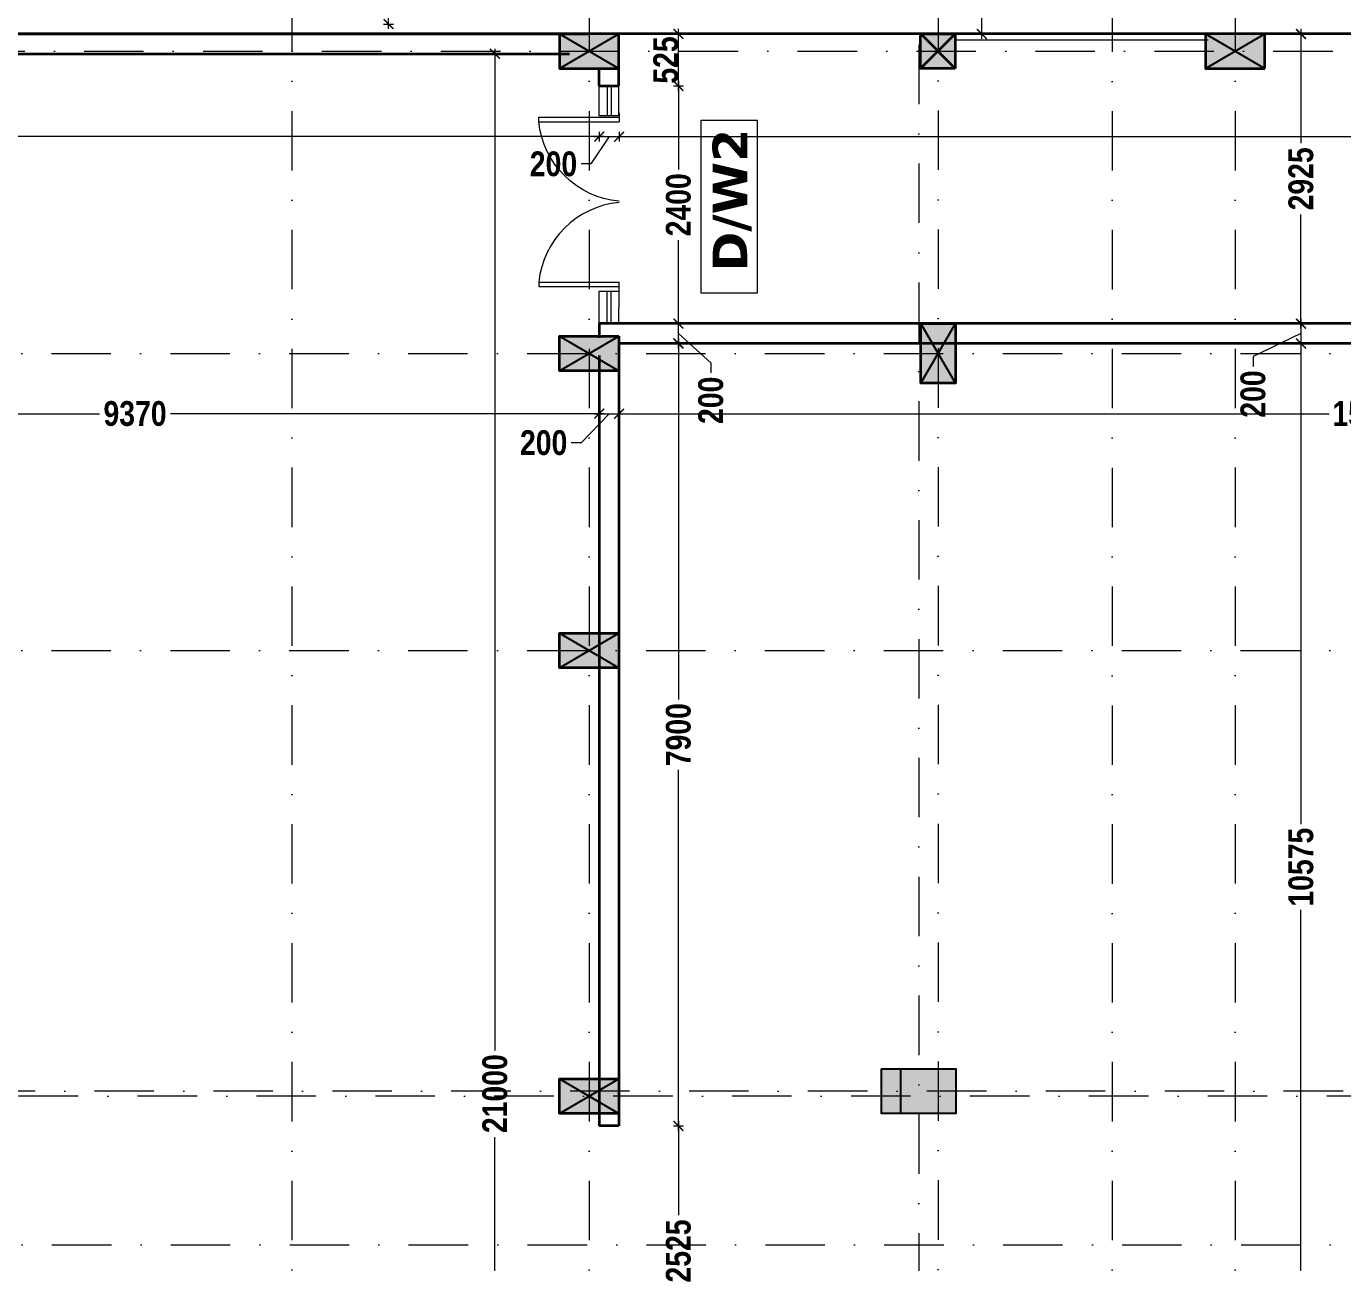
# Model space of a CAD drawing. Header units: millimetres. Extents: x -3092155 to 4513934, y -12317808 to 1850003.
# Drawn here: x -431625 to -418340, y -5570067 to -5557584 of the extents above; entities that cross this region are included whole.
import ezdxf

# ---------------------------------------------------------------- set-up
doc = ezdxf.new("R2010")
doc.units = ezdxf.units.MM
doc.header["$LTSCALE"] = 2
doc.header["$MEASUREMENT"] = 0
doc.header["$PDMODE"] = 34
doc.header["$PDSIZE"] = 500
doc.linetypes.add('DASHDOT', pattern=[1, 0.5, -0.25, 0, -0.25])
doc.linetypes.add('DASHED2', pattern=[0.375, 0.25, -0.125])
for name, color, linetype, lineweight in [('coloumn', 10, 'Continuous', 35), ('D DIM', 250, 'Continuous', 9), ('DOOR', 27, 'Continuous', 5), ('DW2', 10, 'Continuous', 9), ('expen. jt.', 130, 'Continuous', 35), ('FOUNDATIONS', 250, 'Continuous', 25), ('glass', 5, 'Continuous', 15), ('GRID', 251, 'DASHDOT', 5), ('RAILING', 47, 'Continuous', 13), ('SILL', 74, 'Continuous', 9), ('WAll', 250, 'Continuous', 35)]:
    doc.layers.add(name, color=color, linetype=linetype, lineweight=lineweight)
doc.layers.add('DOT', color=7, linetype='DASHED2', lineweight=0, true_color=0x89067c)
doc.styles.add('COLOUMNN DIM', font='ARIALNB.TTF', dxfattribs={"height": 550})
doc.styles.add('INNER DIM', font='ARIALNB.TTF', dxfattribs={"height": 250})
doc.styles.add('style2', font='verdana.ttf')
doc.dimstyles.new('external final', dxfattribs={"dimscale": 0, "dimtxt": 250, "dimasz": 100, "dimexe": 50, "dimexo": 50, "dimgap": 50, "dimtad": 0, "dimdec": 0, "dimzin": 0, "dimdsep": 46, "dimtxsty": 'INNER DIM', "dimblk": 'ARCHTICK', "dimcen": 100, "dimdle": 50, "dimclrd": 256, "dimclre": 256, "dimclrt": 256, "dimadec": 0, "dimazin": 0, "dimtfac": 1, "dimtdec": 0, "dimtix": 1, "dimtmove": 1, "dimatfit": 3, "dimfxl": 50, "dimfxlon": 1, "dimtolj": 1, "dimtzin": 0, "dimlwd": -1, "dimlwe": -1, "dimarcsym": 1})

# ---------------------------------------------------------------- blocks, each defined once
blk = doc.blocks.new('1000 DOOR R')
at = {"layer": 'DOOR', "color": 252, "ltscale": 200}
for p, q in [((-900, -900), (0, -900)), ((-900, -900), (-900, -950)), ((-900, -950), (0, -950)), ((0, -1000), (0, -900))]:
    blk.add_line(p, q, dxfattribs=at)
blk.add_arc((96, -1003), 1001, 95.4612, 174.0988, dxfattribs=at)
blk = doc.blocks.new('A$C44E84F5B')
at = {"layer": 'SILL', "ltscale": 0.1, "extrusion": (0, 0, -1), "xscale": -0.8999999999990947, "yscale": 0.8999999999990947, "zscale": -0.900000000403865, "rotation": 180}
blk.add_blockref('1000 DOOR R', (0, 900), dxfattribs=at)
at = {"layer": 'SILL', "ltscale": 0.1, "extrusion": (0, 0, -1), "xscale": 0.8999999999990947, "yscale": 0.8999999999990947, "zscale": -0.900000000403865}
blk.add_blockref('1000 DOOR R', (0, 900), dxfattribs=at)
blk = doc.blocks.new('_ArchTick')
at = {"color": 0, "linetype": 'ByBlock', "const_width": 0.15}
blk.add_lwpolyline([(-0.5, -0.5), (0.5, 0.5)], dxfattribs=at)
blk = doc.blocks.new('*D395')
at = {"layer": 'D DIM', "ltscale": 100, "transparency": 16777216}
for p, q in [((-418811, -5557661), (-418711, -5557661)), ((-418761, -5557611), (-418761, -5558763)), ((-418761, -5560636), (-418761, -5559484)), ((-418771, -5560586), (-418711, -5560586))]:
    blk.add_line(p, q, dxfattribs=at)
at = {"layer": 'Defpoints', "color": 0, "lineweight": 50, "ltscale": 100, "transparency": 16777216}
for p in [(-419124, -5557661), (-418821, -5560586), (-418761, -5560586)]:
    blk.add_point(p, dxfattribs=at)
at = {"layer": 'D DIM', "ltscale": 100, "transparency": 16777216, "xscale": 100, "yscale": 100, "zscale": 100}
for p, rotation in [((-418761, -5557661), 90), ((-418761, -5560586), 270)]:
    blk.add_blockref('_ArchTick', p, dxfattribs=dict(at, rotation=rotation))
at = {"layer": 'D DIM', "ltscale": 100, "transparency": 16777216, "insert": (-418761, -5559124), "char_height": 250, "attachment_point": 5, "rotation": 90, "style": 'INNER DIM'}
blk.add_mtext('\\A1;2925', dxfattribs=at)
blk = doc.blocks.new('*D396')
at = {"layer": 'D DIM', "ltscale": 100, "transparency": 16777216}
for p, q in [((-418771, -5560586), (-418711, -5560586)), ((-418761, -5560536), (-418761, -5560836)), ((-418761, -5560686), (-419245, -5560918)), ((-418811, -5560786), (-418711, -5560786)), ((-419245, -5560918), (-419245, -5561018))]:
    blk.add_line(p, q, dxfattribs=at)
at = {"layer": 'Defpoints', "color": 0, "lineweight": 50, "ltscale": 100, "transparency": 16777216}
for p in [(-418821, -5560586), (-419062, -5560786), (-418761, -5560786)]:
    blk.add_point(p, dxfattribs=at)
at = {"layer": 'D DIM', "ltscale": 100, "transparency": 16777216, "xscale": 100, "yscale": 100, "zscale": 100}
for p, rotation in [((-418761, -5560586), 90), ((-418761, -5560786), 270)]:
    blk.add_blockref('_ArchTick', p, dxfattribs=dict(at, rotation=rotation))
at = {"layer": 'D DIM', "ltscale": 100, "transparency": 16777216, "insert": (-419245, -5561297), "char_height": 250, "attachment_point": 5, "rotation": 90, "style": 'INNER DIM'}
blk.add_mtext('\\A1;200', dxfattribs=at)
blk = doc.blocks.new('*D397')
at = {"layer": 'D DIM', "ltscale": 100, "transparency": 16777216}
for p, q in [((-418761, -5560736), (-418761, -5565641)), ((-418811, -5560786), (-418711, -5560786)), ((-418761, -5571411), (-418761, -5566506)), ((-418811, -5571361), (-418711, -5571361))]:
    blk.add_line(p, q, dxfattribs=at)
at = {"layer": 'Defpoints', "color": 0, "lineweight": 50, "ltscale": 100, "transparency": 16777216}
for p in [(-419062, -5560786), (-419440, -5571361), (-418761, -5571361)]:
    blk.add_point(p, dxfattribs=at)
at = {"layer": 'D DIM', "ltscale": 100, "transparency": 16777216, "xscale": 100, "yscale": 100, "zscale": 100}
for p, rotation in [((-418761, -5560786), 90), ((-418761, -5571361), 270)]:
    blk.add_blockref('_ArchTick', p, dxfattribs=dict(at, rotation=rotation))
at = {"layer": 'D DIM', "ltscale": 100, "transparency": 16777216, "insert": (-418761, -5566074), "char_height": 250, "attachment_point": 5, "rotation": 90, "style": 'INNER DIM'}
blk.add_mtext('\\A1;10575', dxfattribs=at)
blk = doc.blocks.new('*D466')
at = {"layer": 'D DIM', "ltscale": 100, "transparency": 16777216}
for p, q in [((-425094, -5568686), (-424994, -5568686)), ((-425044, -5568636), (-425044, -5569588)), ((-425044, -5571261), (-425044, -5570309)), ((-425094, -5571211), (-424994, -5571211))]:
    blk.add_line(p, q, dxfattribs=at)
at = {"layer": 'Defpoints', "color": 0, "lineweight": 50, "ltscale": 100, "transparency": 16777216}
for p in [(-425643, -5568686), (-425044, -5568686), (-425644, -5571211)]:
    blk.add_point(p, dxfattribs=at)
at = {"layer": 'D DIM', "ltscale": 100, "transparency": 16777216, "xscale": 100, "yscale": 100, "zscale": 100}
for p, rotation in [((-425044, -5568686), 90), ((-425044, -5571211), 270)]:
    blk.add_blockref('_ArchTick', p, dxfattribs=dict(at, rotation=rotation))
at = {"layer": 'D DIM', "ltscale": 100, "transparency": 16777216, "insert": (-425044, -5569949), "char_height": 250, "attachment_point": 5, "rotation": 90, "style": 'INNER DIM'}
blk.add_mtext('\\A1;2525', dxfattribs=at)
blk = doc.blocks.new('*D467')
at = {"layer": 'D DIM', "ltscale": 100, "transparency": 16777216}
for p, q in [((-425044, -5560736), (-425044, -5564381)), ((-425094, -5560786), (-424994, -5560786)), ((-425044, -5568736), (-425044, -5565092)), ((-425094, -5568686), (-424994, -5568686))]:
    blk.add_line(p, q, dxfattribs=at)
at = {"layer": 'Defpoints', "color": 0, "lineweight": 50, "ltscale": 100, "transparency": 16777216}
for p in [(-425643, -5560786), (-425044, -5560786), (-425643, -5568686)]:
    blk.add_point(p, dxfattribs=at)
at = {"layer": 'D DIM', "ltscale": 100, "transparency": 16777216, "xscale": 100, "yscale": 100, "zscale": 100}
for p, rotation in [((-425044, -5560786), 90), ((-425044, -5568686), 270)]:
    blk.add_blockref('_ArchTick', p, dxfattribs=dict(at, rotation=rotation))
at = {"layer": 'D DIM', "ltscale": 100, "transparency": 16777216, "insert": (-425044, -5564736), "char_height": 250, "attachment_point": 5, "rotation": 90, "style": 'INNER DIM'}
blk.add_mtext('\\A1;7900', dxfattribs=at)
blk = doc.blocks.new('*D468')
at = {"layer": 'D DIM', "ltscale": 100, "transparency": 16777216}
for p, q in [((-425094, -5560586), (-424994, -5560586)), ((-425044, -5560836), (-425044, -5560536)), ((-425044, -5560686), (-424717, -5560982)), ((-425094, -5560786), (-424994, -5560786)), ((-424717, -5560982), (-424717, -5561082))]:
    blk.add_line(p, q, dxfattribs=at)
at = {"layer": 'Defpoints', "color": 0, "lineweight": 50, "ltscale": 100, "transparency": 16777216}
for p in [(-425643, -5560586), (-425044, -5560586), (-425643, -5560786)]:
    blk.add_point(p, dxfattribs=at)
at = {"layer": 'D DIM', "ltscale": 100, "transparency": 16777216, "xscale": 100, "yscale": 100, "zscale": 100}
for p, rotation in [((-425044, -5560586), 90), ((-425044, -5560786), 270)]:
    blk.add_blockref('_ArchTick', p, dxfattribs=dict(at, rotation=rotation))
at = {"layer": 'D DIM', "ltscale": 100, "transparency": 16777216, "insert": (-424717, -5561360), "char_height": 250, "attachment_point": 5, "rotation": 90, "style": 'INNER DIM'}
blk.add_mtext('\\A1;200', dxfattribs=at)
blk = doc.blocks.new('*D469')
at = {"layer": 'D DIM', "ltscale": 100, "transparency": 16777216}
for p, q in [((-425094, -5558186), (-424994, -5558186)), ((-425044, -5558136), (-425044, -5559028)), ((-425044, -5560636), (-425044, -5559744)), ((-425094, -5560586), (-424994, -5560586))]:
    blk.add_line(p, q, dxfattribs=at)
at = {"layer": 'Defpoints', "color": 0, "lineweight": 50, "ltscale": 100, "transparency": 16777216}
for p in [(-425643, -5558186), (-425044, -5558186), (-425643, -5560586)]:
    blk.add_point(p, dxfattribs=at)
at = {"layer": 'D DIM', "ltscale": 100, "transparency": 16777216, "xscale": 100, "yscale": 100, "zscale": 100}
for p, rotation in [((-425044, -5558186), 90), ((-425044, -5560586), 270)]:
    blk.add_blockref('_ArchTick', p, dxfattribs=dict(at, rotation=rotation))
at = {"layer": 'D DIM', "ltscale": 100, "transparency": 16777216, "insert": (-425044, -5559386), "char_height": 250, "attachment_point": 5, "rotation": 90, "style": 'INNER DIM'}
blk.add_mtext('\\A1;2400', dxfattribs=at)
blk = doc.blocks.new('*D470')
at = {"layer": 'D DIM', "ltscale": 100, "transparency": 16777216}
for p, q in [((-425094, -5557661), (-424994, -5557661)), ((-425044, -5558236), (-425044, -5557611)), ((-425094, -5558186), (-424994, -5558186))]:
    blk.add_line(p, q, dxfattribs=at)
at = {"layer": 'Defpoints', "color": 0, "lineweight": 50, "ltscale": 100, "transparency": 16777216}
for p in [(-425643, -5557661), (-425044, -5557661), (-425643, -5558186)]:
    blk.add_point(p, dxfattribs=at)
at = {"layer": 'D DIM', "ltscale": 100, "transparency": 16777216, "xscale": 100, "yscale": 100, "zscale": 100}
for p, rotation in [((-425044, -5557661), 90), ((-425044, -5558186), 270)]:
    blk.add_blockref('_ArchTick', p, dxfattribs=dict(at, rotation=rotation))
at = {"layer": 'D DIM', "ltscale": 100, "transparency": 16777216, "insert": (-425171, -5557924), "char_height": 250, "attachment_point": 5, "rotation": 90, "style": 'INNER DIM'}
blk.add_mtext('\\A1;525', dxfattribs=at)
blk = doc.blocks.new('*D525')
at = {"layer": 'D DIM', "ltscale": 100, "transparency": 16777216}
for p, q in [((-438738, -5558698), (-432699, -5558698)), ((-438688, -5558648), (-438688, -5558748)), ((-425793, -5558698), (-431833, -5558698)), ((-425843, -5558648), (-425843, -5558748))]:
    blk.add_line(p, q, dxfattribs=at)
at = {"layer": 'Defpoints', "color": 0, "lineweight": 50, "ltscale": 100, "transparency": 16777216}
for p in [(-425843, -5558186), (-438688, -5558361), (-425843, -5558698)]:
    blk.add_point(p, dxfattribs=at)
at = {"layer": 'D DIM', "ltscale": 100, "transparency": 16777216, "xscale": 100, "yscale": 100, "zscale": 100, "rotation": 180}
blk.add_blockref('_ArchTick', (-438688, -5558698), dxfattribs=at)
at = {"layer": 'D DIM', "ltscale": 100, "transparency": 16777216, "xscale": 100, "yscale": 100, "zscale": 100}
blk.add_blockref('_ArchTick', (-425843, -5558698), dxfattribs=at)
at = {"layer": 'D DIM', "ltscale": 100, "transparency": 16777216, "insert": (-432266, -5558698), "char_height": 250, "attachment_point": 5, "style": 'INNER DIM'}
blk.add_mtext('\\A1;12845', dxfattribs=at)
blk = doc.blocks.new('*D526')
at = {"layer": 'D DIM', "ltscale": 100, "transparency": 16777216}
for p, q in [((-425743, -5558698), (-425927, -5558974)), ((-425893, -5558698), (-425593, -5558698)), ((-425843, -5558648), (-425843, -5558748)), ((-425643, -5558648), (-425643, -5558748)), ((-425927, -5558974), (-426027, -5558974))]:
    blk.add_line(p, q, dxfattribs=at)
at = {"layer": 'Defpoints', "color": 0, "lineweight": 50, "ltscale": 100, "transparency": 16777216}
for p in [(-425843, -5558186), (-425643, -5558186), (-425643, -5558698)]:
    blk.add_point(p, dxfattribs=at)
at = {"layer": 'D DIM', "ltscale": 100, "transparency": 16777216, "xscale": 100, "yscale": 100, "zscale": 100, "rotation": 180}
blk.add_blockref('_ArchTick', (-425843, -5558698), dxfattribs=at)
at = {"layer": 'D DIM', "ltscale": 100, "transparency": 16777216, "xscale": 100, "yscale": 100, "zscale": 100}
blk.add_blockref('_ArchTick', (-425643, -5558698), dxfattribs=at)
at = {"layer": 'D DIM', "ltscale": 100, "transparency": 16777216, "insert": (-426305, -5558974), "char_height": 250, "attachment_point": 5, "style": 'INNER DIM'}
blk.add_mtext('\\A1;200', dxfattribs=at)
blk = doc.blocks.new('*D527')
at = {"layer": 'D DIM', "ltscale": 100, "transparency": 16777216}
for p, q in [((-425693, -5558698), (-416719, -5558698)), ((-425643, -5558648), (-425643, -5558748)), ((-406879, -5558698), (-415854, -5558698)), ((-406929, -5558648), (-406929, -5558748))]:
    blk.add_line(p, q, dxfattribs=at)
at = {"layer": 'Defpoints', "color": 0, "lineweight": 50, "ltscale": 100, "transparency": 16777216}
for p in [(-406929, -5558011), (-425643, -5558186), (-406929, -5558698)]:
    blk.add_point(p, dxfattribs=at)
at = {"layer": 'D DIM', "ltscale": 100, "transparency": 16777216, "xscale": 100, "yscale": 100, "zscale": 100, "rotation": 180}
blk.add_blockref('_ArchTick', (-425643, -5558698), dxfattribs=at)
at = {"layer": 'D DIM', "ltscale": 100, "transparency": 16777216, "xscale": 100, "yscale": 100, "zscale": 100}
blk.add_blockref('_ArchTick', (-406929, -5558698), dxfattribs=at)
at = {"layer": 'D DIM', "ltscale": 100, "transparency": 16777216, "insert": (-416286, -5558698), "char_height": 250, "attachment_point": 5, "style": 'INNER DIM'}
blk.add_mtext('\\A1;18715', dxfattribs=at)
blk = doc.blocks.new('*D533')
at = {"layer": 'D DIM', "ltscale": 100, "transparency": 16777216}
for p, q in [((-426896, -5557811), (-426896, -5567924)), ((-426846, -5557861), (-426946, -5557861)), ((-426896, -5578911), (-426896, -5568799)), ((-426846, -5578861), (-426946, -5578861))]:
    blk.add_line(p, q, dxfattribs=at)
at = {"layer": 'Defpoints', "color": 0, "lineweight": 50, "ltscale": 100, "transparency": 16777216}
for p in [(-426896, -5557861), (-426244, -5557861), (-426603, -5578861)]:
    blk.add_point(p, dxfattribs=at)
at = {"layer": 'D DIM', "ltscale": 100, "transparency": 16777216, "xscale": 100, "yscale": 100, "zscale": 100}
for p, rotation in [((-426896, -5557861), 90), ((-426896, -5578861), 270)]:
    blk.add_blockref('_ArchTick', p, dxfattribs=dict(at, rotation=rotation))
at = {"layer": 'D DIM', "ltscale": 100, "transparency": 16777216, "insert": (-426896, -5568361), "char_height": 250, "attachment_point": 5, "rotation": 90, "style": 'INNER DIM'}
blk.add_mtext('\\A1;21000', dxfattribs=at)
blk = doc.blocks.new('*D555')
at = {"layer": 'D DIM', "ltscale": 100, "transparency": 16777216}
for p, q in [((-435263, -5561495), (-430886, -5561495)), ((-435213, -5561445), (-435213, -5561545)), ((-425793, -5561495), (-430171, -5561495)), ((-425843, -5561445), (-425843, -5561545))]:
    blk.add_line(p, q, dxfattribs=at)
at = {"layer": 'Defpoints', "color": 0, "lineweight": 50, "ltscale": 100, "transparency": 16777216}
for p in [(-435213, -5561061), (-425843, -5561061), (-425843, -5561495)]:
    blk.add_point(p, dxfattribs=at)
at = {"layer": 'D DIM', "ltscale": 100, "transparency": 16777216, "xscale": 100, "yscale": 100, "zscale": 100, "rotation": 180}
blk.add_blockref('_ArchTick', (-435213, -5561495), dxfattribs=at)
at = {"layer": 'D DIM', "ltscale": 100, "transparency": 16777216, "xscale": 100, "yscale": 100, "zscale": 100}
blk.add_blockref('_ArchTick', (-425843, -5561495), dxfattribs=at)
at = {"layer": 'D DIM', "ltscale": 100, "transparency": 16777216, "insert": (-430528, -5561495), "char_height": 250, "attachment_point": 5, "style": 'INNER DIM'}
blk.add_mtext('\\A1;9370', dxfattribs=at)
blk = doc.blocks.new('*D556')
at = {"layer": 'D DIM', "ltscale": 100, "transparency": 16777216}
for p, q in [((-425743, -5561495), (-426025, -5561789)), ((-425893, -5561495), (-425593, -5561495)), ((-425843, -5561445), (-425843, -5561545)), ((-425643, -5561445), (-425643, -5561545)), ((-426025, -5561789), (-426125, -5561789))]:
    blk.add_line(p, q, dxfattribs=at)
at = {"layer": 'Defpoints', "color": 0, "lineweight": 50, "ltscale": 100, "transparency": 16777216}
for p in [(-425843, -5561061), (-425643, -5561061), (-425643, -5561495)]:
    blk.add_point(p, dxfattribs=at)
at = {"layer": 'D DIM', "ltscale": 100, "transparency": 16777216, "xscale": 100, "yscale": 100, "zscale": 100, "rotation": 180}
blk.add_blockref('_ArchTick', (-425843, -5561495), dxfattribs=at)
at = {"layer": 'D DIM', "ltscale": 100, "transparency": 16777216, "xscale": 100, "yscale": 100, "zscale": 100}
blk.add_blockref('_ArchTick', (-425643, -5561495), dxfattribs=at)
at = {"layer": 'D DIM', "ltscale": 100, "transparency": 16777216, "insert": (-426404, -5561789), "char_height": 250, "attachment_point": 5, "style": 'INNER DIM'}
blk.add_mtext('\\A1;200', dxfattribs=at)
blk = doc.blocks.new('*D557')
at = {"layer": 'D DIM', "ltscale": 100, "transparency": 16777216}
for p, q in [((-425693, -5561495), (-418478, -5561495)), ((-425643, -5561445), (-425643, -5561545)), ((-410398, -5561495), (-417613, -5561495)), ((-410448, -5561445), (-410448, -5561545))]:
    blk.add_line(p, q, dxfattribs=at)
at = {"layer": 'Defpoints', "color": 0, "lineweight": 50, "ltscale": 100, "transparency": 16777216}
for p in [(-425643, -5561061), (-410448, -5561178), (-410448, -5561495)]:
    blk.add_point(p, dxfattribs=at)
at = {"layer": 'D DIM', "ltscale": 100, "transparency": 16777216, "xscale": 100, "yscale": 100, "zscale": 100, "rotation": 180}
blk.add_blockref('_ArchTick', (-425643, -5561495), dxfattribs=at)
at = {"layer": 'D DIM', "ltscale": 100, "transparency": 16777216, "xscale": 100, "yscale": 100, "zscale": 100}
blk.add_blockref('_ArchTick', (-410448, -5561495), dxfattribs=at)
at = {"layer": 'D DIM', "ltscale": 100, "transparency": 16777216, "insert": (-418046, -5561495), "char_height": 250, "attachment_point": 5, "style": 'INNER DIM'}
blk.add_mtext('\\A1;15195', dxfattribs=at)
blk = doc.blocks.new('*D735')
at = {"layer": 'D DIM', "ltscale": 100, "transparency": 16777216}
for p, q in [((-427969, -5557461), (-427508, -5557010)), ((-427508, -5557010), (-427508, -5556910)), ((-428019, -5557361), (-427919, -5557361)), ((-427969, -5557611), (-427969, -5557311)), ((-428019, -5557561), (-427919, -5557561))]:
    blk.add_line(p, q, dxfattribs=at)
at = {"layer": 'Defpoints', "color": 0, "lineweight": 50, "ltscale": 100, "transparency": 16777216}
for p in [(-428404, -5557361), (-427969, -5557361), (-428449, -5557561)]:
    blk.add_point(p, dxfattribs=at)
at = {"layer": 'D DIM', "ltscale": 100, "transparency": 16777216, "xscale": 100, "yscale": 100, "zscale": 100}
for p, rotation in [((-427969, -5557361), 90), ((-427969, -5557561), 270)]:
    blk.add_blockref('_ArchTick', p, dxfattribs=dict(at, rotation=rotation))
at = {"layer": 'D DIM', "ltscale": 100, "transparency": 16777216, "insert": (-427508, -5556631), "char_height": 250, "attachment_point": 5, "rotation": 90, "style": 'INNER DIM'}
blk.add_mtext('\\A1;200', dxfattribs=at)
blk = doc.blocks.new('*D1041')
at = {"layer": 'D DIM', "ltscale": 100, "transparency": 16777216}
for p, q in [((-422522, -5502781), (-422360, -5501710)), ((-422360, -5501710), (-422260, -5501710)), ((-422374, -5502781), (-422669, -5502781)), ((-422619, -5502831), (-422619, -5502731)), ((-422424, -5502781), (-422424, -5502731))]:
    blk.add_line(p, q, dxfattribs=at)
at = {"layer": 'Defpoints', "color": 0, "lineweight": 50, "ltscale": 100, "transparency": 16777216}
for p in [(-422619, -5502781), (-422424, -5502781), (-422619, -7684899)]:
    blk.add_point(p, dxfattribs=at)
at = {"layer": 'D DIM', "ltscale": 100, "transparency": 16777216, "xscale": 100, "yscale": 100, "zscale": 100, "rotation": 180}
blk.add_blockref('_ArchTick', (-422619, -5502781), dxfattribs=at)
at = {"layer": 'D DIM', "ltscale": 100, "transparency": 16777216, "xscale": 100, "yscale": 100, "zscale": 100}
blk.add_blockref('_ArchTick', (-422424, -5502781), dxfattribs=at)
at = {"layer": 'D DIM', "ltscale": 100, "transparency": 16777216, "insert": (-421719, -5501710), "char_height": 550, "attachment_point": 5, "style": 'COLOUMNN DIM'}
blk.add_mtext('\\A1;195', dxfattribs=at)
blk = doc.blocks.new('*D1042')
at = {"layer": 'D DIM', "ltscale": 100, "transparency": 16777216}
for p, q in [((-425944, -7684849), (-425944, -7684949)), ((-425994, -7684899), (-425011, -7684899)), ((-422569, -7684899), (-423552, -7684899)), ((-422619, -7684899), (-422619, -7684949))]:
    blk.add_line(p, q, dxfattribs=at)
at = {"layer": 'Defpoints', "color": 0, "lineweight": 50, "ltscale": 100, "transparency": 16777216}
for p in [(-425944, -5502781), (-425944, -7684899), (-422619, -7684899)]:
    blk.add_point(p, dxfattribs=at)
at = {"layer": 'D DIM', "ltscale": 100, "transparency": 16777216, "xscale": 100, "yscale": 100, "zscale": 100, "rotation": 180}
blk.add_blockref('_ArchTick', (-425944, -7684899), dxfattribs=at)
at = {"layer": 'D DIM', "ltscale": 100, "transparency": 16777216, "xscale": 100, "yscale": 100, "zscale": 100}
blk.add_blockref('_ArchTick', (-422619, -7684899), dxfattribs=at)
at = {"layer": 'D DIM', "ltscale": 100, "transparency": 16777216, "insert": (-424282, -7684899), "char_height": 550, "attachment_point": 5, "style": 'COLOUMNN DIM'}
blk.add_mtext('\\A1;3325', dxfattribs=at)
blk = doc.blocks.new('*D1043')
at = {"layer": 'D DIM', "ltscale": 100, "transparency": 16777216}
for p, q in [((-371355, -5563886), (-371255, -5563886)), ((-371305, -5563836), (-371305, -5565380)), ((-371305, -5568385), (-371305, -5566841)), ((-371255, -5568335), (-371355, -5568335))]:
    blk.add_line(p, q, dxfattribs=at)
at = {"layer": 'Defpoints', "color": 0, "lineweight": 50, "ltscale": 100, "transparency": 16777216}
for p in [(-456692, -5563886), (-371305, -5563886), (-369360, -5568335)]:
    blk.add_point(p, dxfattribs=at)
at = {"layer": 'D DIM', "ltscale": 100, "transparency": 16777216, "xscale": 100, "yscale": 100, "zscale": 100}
for p, rotation in [((-371305, -5563886), 90), ((-371305, -5568335), 270)]:
    blk.add_blockref('_ArchTick', p, dxfattribs=dict(at, rotation=rotation))
at = {"layer": 'D DIM', "ltscale": 100, "transparency": 16777216, "insert": (-371305, -5566111), "char_height": 550, "attachment_point": 5, "rotation": 90, "style": 'COLOUMNN DIM'}
blk.add_mtext('\\A1;4449', dxfattribs=at)
blk = doc.blocks.new('S.F')
at = {"layer": 'coloumn', "ltscale": 100}
for points in [[(60025, -5866206), (60025, -5865856), (59425, -5865856), (59425, -5866206)], [(63420, -5866206), (63070, -5866206), (63070, -5865856), (63420, -5865856)], [(66545, -5866206), (66545, -5865856), (65945, -5865856), (65945, -5866206)], [(63071, -5868781), (63421, -5868781), (63421, -5869381), (63071, -5869381)], [(60026, -5868906), (60026, -5869256), (59426, -5869256), (59426, -5868906)], [(60025, -5871906), (60025, -5872256), (59425, -5872256), (59425, -5871906)], [(60025, -5876406), (60025, -5876756), (59425, -5876756), (59425, -5876406)]]:
    blk.add_hatch(color=256, dxfattribs=at).paths.add_polyline_path(points)
at = {"layer": 'coloumn', "lineweight": 25, "ltscale": 100}
for p, q in [((59425, -5865856), (60025, -5866206)), ((59425, -5866206), (60025, -5865856)), ((65945, -5865856), (66545, -5866206)), ((65945, -5866206), (66545, -5865856)), ((63421, -5869381), (63071, -5868781)), ((63071, -5869381), (63421, -5868781)), ((59426, -5869256), (60026, -5868906)), ((59426, -5868906), (60026, -5869256)), ((59425, -5872256), (60025, -5871906)), ((59425, -5871906), (60025, -5872256)), ((59425, -5876756), (60025, -5876406)), ((59425, -5876406), (60025, -5876756))]:
    blk.add_line(p, q, dxfattribs=at)
at = {"layer": 'coloumn', "ltscale": 100}
for p, q in [((63420, -5865856), (63070, -5866206)), ((63071, -5865856), (63420, -5866206))]:
    blk.add_line(p, q, dxfattribs=at)
at = {"layer": 'coloumn', "color": 5, "lineweight": 25, "ltscale": 100}
blk.add_line((62675, -5876756), (62675, -5876306), dxfattribs=at)
at = {"layer": 'coloumn', "ltscale": 100}
for points in [[(60025, -5866206), (60025, -5865856), (59425, -5865856), (59425, -5866206)], [(63420, -5866206), (63070, -5866206), (63070, -5865856), (63420, -5865856)], [(66545, -5866206), (66545, -5865856), (65945, -5865856), (65945, -5866206)], [(63071, -5868781), (63421, -5868781), (63421, -5869381), (63071, -5869381)], [(60026, -5868906), (60026, -5869256), (59426, -5869256), (59426, -5868906)], [(60025, -5871906), (60025, -5872256), (59425, -5872256), (59425, -5871906)], [(60025, -5876406), (60025, -5876756), (59425, -5876756), (59425, -5876406)]]:
    blk.add_lwpolyline(points, close=True, dxfattribs=at)
blk = doc.blocks.new('*D1103')
at = {"layer": 'D DIM', "ltscale": 100, "transparency": 16777216}
for p, q in [((-421932, -5551561), (-422032, -5551561)), ((-421982, -5551511), (-421982, -5554256)), ((-421982, -5557711), (-421982, -5554967)), ((-421932, -5557661), (-422032, -5557661))]:
    blk.add_line(p, q, dxfattribs=at)
at = {"layer": 'Defpoints', "color": 0, "lineweight": 50, "ltscale": 100, "transparency": 16777216}
for p in [(-421478, -5551561), (-421982, -5557661), (-421478, -5557661)]:
    blk.add_point(p, dxfattribs=at)
at = {"layer": 'D DIM', "ltscale": 100, "transparency": 16777216, "xscale": 100, "yscale": 100, "zscale": 100}
for p, rotation in [((-421982, -5551561), 90), ((-421982, -5557661), 270)]:
    blk.add_blockref('_ArchTick', p, dxfattribs=dict(at, rotation=rotation))
at = {"layer": 'D DIM', "ltscale": 100, "transparency": 16777216, "insert": (-421982, -5554611), "char_height": 250, "attachment_point": 5, "rotation": 90, "style": 'INNER DIM'}
blk.add_mtext('\\A1;6100', dxfattribs=at)

msp = doc.modelspace()

# ---------------------------------------------------------------- hatches: boundary and pattern name
at = {"layer": 'DOT', "linetype": 'Continuous', "lineweight": 25, "ltscale": 100}
msp.add_hatch(color=256, dxfattribs=at).paths.add_polyline_path([(-422994.8, -5568109.7), (-422244.8, -5568109.7), (-422244.8, -5568561.2), (-422994.8, -5568561.2)])

# ---------------------------------------------------------------- linework, layer by layer
msp.add_line((-422798, -5568559.7), (-422798, -5568109.7), dxfattribs=at)
msp.add_lwpolyline([(-422994.8, -5568109.7), (-422244.8, -5568109.7), (-422244.8, -5568561.2), (-422994.8, -5568561.2)], close=True, dxfattribs=at)
at = {"layer": 'DW2', "lineweight": 18, "ltscale": 100}
msp.add_lwpolyline([(-424244.7, -5560276), (-424244.7, -5558536.1), (-424817, -5558536.1), (-424817, -5560276)], close=True, dxfattribs=at)
at = {"layer": 'expen. jt.', "ltscale": 100}
msp.add_line((-393959.3, -5557661.2), (-438889.3, -5557661.2), dxfattribs=at)
at = {"layer": 'FOUNDATIONS', "linetype": 'Continuous', "lineweight": 25, "ltscale": 100}
msp.add_lwpolyline([(-422994.8, -5568109.7), (-422244.8, -5568109.7), (-422244.8, -5568561.2), (-422994.8, -5568561.2)], close=True, dxfattribs=at)
msp.add_lwpolyline([(-422994.8, -5568109.7), (-422244.8, -5568109.7), (-422244.8, -5568561.2), (-422994.8, -5568561.2)], close=True, dxfattribs=at)
at = {"layer": 'glass', "ltscale": 100}
for p, q in [((-425764.3, -5558186.2), (-425764.3, -5558486.2)), ((-425724.3, -5558186.2), (-425724.3, -5558486.2)), ((-425764.3, -5560586.2), (-425763.6, -5560256.7)), ((-425764.3, -5560586.2), (-425763.6, -5560256.7)), ((-425724.3, -5560586.2), (-425723.6, -5560256.7)), ((-425724.3, -5560586.2), (-425723.6, -5560256.7))]:
    msp.add_line(p, q, dxfattribs=at)
at = {"layer": 'GRID', "color": 5, "ltscale": 600}
for p, q in [((-428944.4, -5499634.4), (-428944.4, -5584428.2)), ((-425943.9, -5499634.4), (-425943.9, -5584428.2)), ((-422423.9, -5499629.5), (-422423.9, -5584428.2)), ((-420666.6, -5499635.3), (-420666.6, -5584427.2)), ((-419423.9, -5499634.4), (-419423.9, -5584428.2)), ((-422619.4, -5502565), (-422619.4, -5581497.4))]:
    msp.add_line(p, q, dxfattribs=at)
at = {"layer": 'GRID', "color": 6, "ltscale": 600}
for p, q in [((-461044.1, -5557836.2), (-366464.8, -5557836.2)), ((-460173.8, -5560886.2), (-367334.4, -5560886.2)), ((-460173.8, -5563886.2), (-367334.4, -5563886.2)), ((-365097, -5568386.2), (-461068.2, -5568386.2)), ((-367931.8, -5568335.5), (-458428.7, -5568335.5)), ((-462569.7, -5569886.2), (-364939.2, -5569886.2))]:
    msp.add_line(p, q, dxfattribs=at)
at = {"layer": 'RAILING', "ltscale": 1000}
for p, q in [((-419698.9, -5557662.1), (-422249.4, -5557662.1)), ((-419698.9, -5557724.1), (-422249.4, -5557724.1))]:
    msp.add_line(p, q, dxfattribs=at)
at = {"layer": 'SILL', "ltscale": 100}
for p, q in [((-425844.3, -5558486.2), (-425844.3, -5558186.2)), ((-425644.3, -5558486.2), (-425644.3, -5558186.2)), ((-425644.3, -5558486.2), (-425844.3, -5558486.2)), ((-425844.3, -5560586.2), (-425843.6, -5560256.7)), ((-425844.3, -5560586.2), (-425843.6, -5560256.7)), ((-425843.6, -5560256.7), (-425643.6, -5560256.7)), ((-425644.3, -5560586.2), (-425643.6, -5560256.7))]:
    msp.add_line(p, q, dxfattribs=at)
at = {"layer": 'WAll', "ltscale": 100}
for p, q in [((-438889.3, -5557661.2), (-425944.3, -5557661.2)), ((-425644.3, -5558186.2), (-425644.3, -5557661.2)), ((-438689.3, -5557861.2), (-426144.3, -5557861.2)), ((-425844.3, -5558186.2), (-425844.3, -5558011.2)), ((-425844.3, -5558186.2), (-425644.3, -5558186.2)), ((-425844.3, -5560586.2), (-425844.3, -5560728)), ((-425644.3, -5560586.2), (-425844.3, -5560586.2)), ((-411799.4, -5560586.2), (-425644.3, -5560586.2)), ((-425644.3, -5560711.2), (-425644.3, -5563786.2)), ((-425644.3, -5560711.2), (-425644.3, -5560728)), ((-411799.4, -5560786.2), (-425644.3, -5560786.2)), ((-425844.3, -5560906.6), (-425844.3, -5568361.2)), ((-425644.3, -5563986.2), (-425644.3, -5568686.3)), ((-425844.3, -5568212.5), (-425844.3, -5568686.3)), ((-425644.3, -5568209.2), (-425644.3, -5568561.2)), ((-425644.3, -5568686.3), (-425844.3, -5568686.3)), ((-425644.3, -5568686.2), (-425644.3, -5568686.3))]:
    msp.add_line(p, q, dxfattribs=at)

# ---------------------------------------------------------------- block references
at = {"layer": 'coloumn'}
msp.add_blockref('S.F', (-485670.2, 308195), dxfattribs=at)
at = {"layer": 'DOOR', "ltscale": 100, "xscale": -1}
msp.add_blockref('A$C44E84F5B', (-425643.6, -5560256.7), dxfattribs=at)

# ---------------------------------------------------------------- texts
at = {"layer": 'DW2', "lineweight": 18, "ltscale": 100, "insert": (-424502, -5559337.8), "char_height": 350, "width": 1820.545, "attachment_point": 5, "rotation": 90, "style": 'style2'}
msp.add_mtext('\\A1;\\pt3850;{\\fVerdana|b1|i0|c0|p34;D/W2}', dxfattribs=at)

# ---------------------------------------------------------------- dimensions: what is measured, and where the dimension line sits
at = {"layer": 'D DIM', "ltscale": 100}
for base, p1, p2, override, picture, middle in [((-422619.3506, -5502780.8904), (-422423.9483, -5502780.8904), (-422619.3506, -7684899.1732), {"dimscale": 1, "dimtxsty": 'COLOUMNN DIM'}, '*D1041', (-422209.6417, -5501710.1968)), ((-425643.5, -5558698.4), (-425843.5, -5558186.2), (-425643.5, -5558186.2), {"dimscale": 1}, '*D526', (-426076.6, -5558973.8)), ((-425643.5, -5561494.8), (-425843.5, -5561061.2), (-425643.5, -5561061.2), {"dimscale": 1}, '*D556', (-426175.3, -5561788.9))]:
    dim = msp.add_linear_dim(base=base, p1=p1, p2=p2, dimstyle='external final', override=override, dxfattribs=at)
    dim.commit()
    dim.dimension.update_dxf_attribs({"geometry": picture, "text_midpoint": middle, "dimtype": 160})
for base, p1, p2, override, picture, middle in [((-425943.9483, -7684899.1732), (-422619.3506, -7684899.1732), (-425943.9483, -5502780.8904), {"dimscale": 1, "dimtxsty": 'COLOUMNN DIM'}, '*D1042', (-424281.6495, -7684899.1732)), ((-406928.9, -5558698.4), (-425643.5, -5558186.2), (-406928.9, -5558011.2), {"dimscale": 1}, '*D527', (-416286.2, -5558698.4)), ((-425843.5, -5558698.4), (-438688.5, -5558361.2), (-425843.5, -5558186.2), {"dimscale": 1}, '*D525', (-432266, -5558698.4)), ((-425843.5, -5561494.8), (-435213.5, -5561061.2), (-425843.5, -5561061.2), {"dimscale": 1}, '*D555', (-430528.5, -5561494.8)), ((-410448.5, -5561494.8), (-425643.5, -5561061.2), (-410448.5, -5561178.3), {"dimscale": 1}, '*D557', (-418046, -5561494.8))]:
    dim = msp.add_linear_dim(base=base, p1=p1, p2=p2, dimstyle='external final', override=override, dxfattribs=at)
    dim.commit()
    dim.dimension.update_dxf_attribs({"geometry": picture, "text_midpoint": middle})
for base, p1, p2, override, picture, middle in [((-421981.9, -5557661.2), (-421478, -5551561.2), (-421478, -5557661.2), {"dimscale": 1}, '*D1103', (-421981.9, -5554611.2)), ((-418761.5, -5560586.2), (-419123.9, -5557661.2), (-418821, -5560586.2), {"dimscale": 1}, '*D395', (-418761.5, -5559123.7)), ((-426896.5, -5557861.2), (-426603.5, -5578861.2), (-426243.9, -5557861.2), {"dimscale": 1}, '*D533', (-426896.5, -5568361.2)), ((-425043.6, -5558186.2), (-425643.5, -5560586.2), (-425643.5, -5558186.2), {"dimscale": 1}, '*D469', (-425043.6, -5559386.2)), ((-425043.6, -5560786.2), (-425643.5, -5568686.3), (-425643.5, -5560786.2), {"dimscale": 1}, '*D467', (-425043.6, -5564736.3)), ((-418761.5, -5571361.2), (-419061.8, -5560786.2), (-419440.3, -5571361.2), {"dimscale": 1}, '*D397', (-418761.5, -5566073.7)), ((-371304.6, -5563886.2), (-369359.9, -5568335.5), (-456692.5, -5563886.2), {"dimscale": 1, "dimtxsty": 'COLOUMNN DIM'}, '*D1043', (-371304.6, -5566110.8)), ((-425043.6, -5568686.3), (-425643.9, -5571211.2), (-425643.5, -5568686.3), {"dimscale": 1}, '*D466', (-425043.6, -5569948.8))]:
    dim = msp.add_linear_dim(base=base, p1=p1, p2=p2, angle=90, dimstyle='external final', override=override, dxfattribs=at)
    dim.commit()
    dim.dimension.update_dxf_attribs({"geometry": picture, "text_midpoint": middle})
for base, p1, p2, override, picture, middle in [((-427969.3, -5557361.2), (-428448.8, -5557561.2), (-428404.3, -5557361.2), {"dimscale": 1, "dimtmove": 1}, '*D735', (-427507.9, -5556859.7)), ((-425043.6, -5557661.2), (-425643.5, -5558186.2), (-425643.5, -5557661.2), {"dimscale": 1}, '*D470', (-425171.1, -5557923.7)), ((-425043.6, -5560586.2), (-425643.5, -5560786.2), (-425643.5, -5560586.2), {"dimscale": 1}, '*D468', (-424717.2, -5561132.1)), ((-418761.5, -5560786.2), (-418821, -5560586.2), (-419061.8, -5560786.2), {"dimscale": 1}, '*D396', (-419244.7, -5561068.5))]:
    dim = msp.add_linear_dim(base=base, p1=p1, p2=p2, angle=90, dimstyle='external final', override=override, dxfattribs=at)
    dim.commit()
    dim.dimension.update_dxf_attribs({"geometry": picture, "text_midpoint": middle, "dimtype": 160})

doc.saveas('drawing.dxf')
